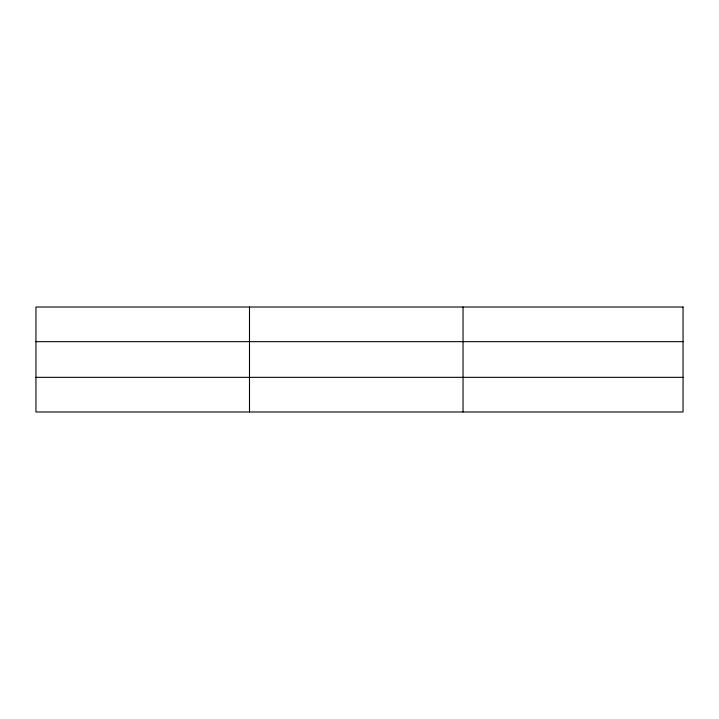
<?xml version="1.0" encoding="UTF-8"?>
<svg xmlns="http://www.w3.org/2000/svg" width="719" height="719" viewBox="0 0 719 719"><rect width="100%" height="100%" fill="white"/><g stroke="black" fill="none" stroke-linecap="round" stroke-linejoin="round"><path stroke-width="1.08" d="M249.493 411.978L249.493 307.022M463.036 411.978L463.036 307.022M35.95 341.66L683.05 341.66M35.95 377.34L683.05 377.34M683.05 307.022L683.05 411.978L35.95 411.978L35.95 307.022L683.05 307.022"/></g></svg>
